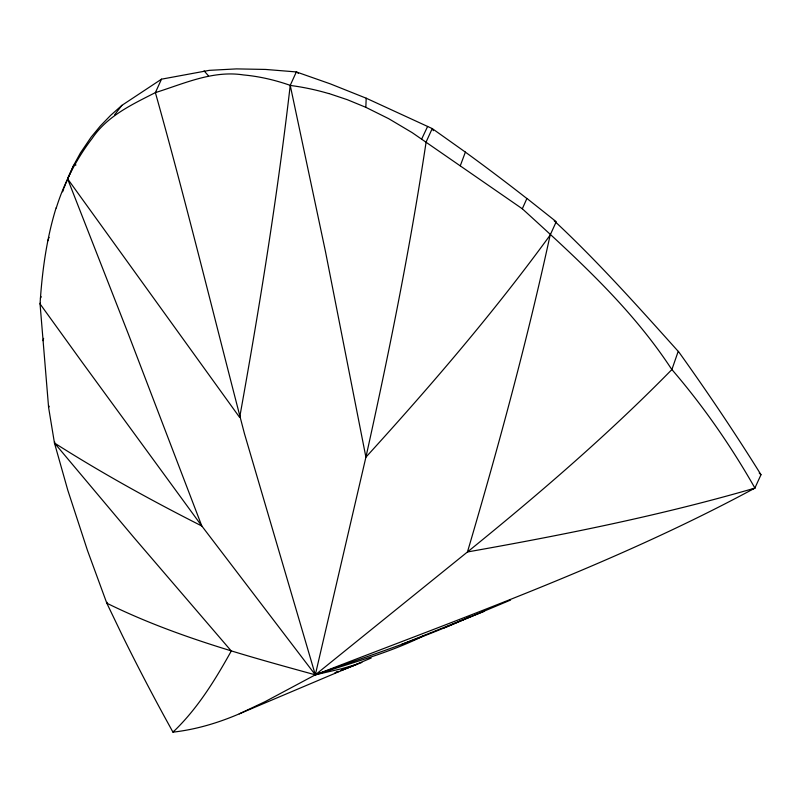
<?xml version="1.0" encoding="UTF-8"?>
<svg xmlns="http://www.w3.org/2000/svg" width="801" height="801" viewBox="0 0 801 801"><rect width="100%" height="100%" fill="white"/><g stroke="black" fill="none" stroke-linecap="round" stroke-linejoin="round"><path stroke-width="1.2" d="M65.612 183.829L73.662 165.306L80.44 152.921L91.114 137.181L100.335 125.997L110.608 115.384L121.912 105.352L161.492 79.179L209.301 70.348L236.495 68.896L265.562 69.437L296.34 71.93L330.282 83.855L366.187 98.203L365.837 107.324L388.725 118.698L412.215 132.666L522.312 208.781C575.859 257.652 630.247 306.513 670.497 367.539L671.889 369.541A734.867 551.829 85.1 0 1 754.912 488.059M56.12 207.819C46.488 238.958 42.123 271.449 40.05 303.899L48.601 407.439L54.458 443.003L67.795 490.212L87.469 550.437L106.813 603.193L122.042 634.873A704.249 171.114 56.2 0 0 163.825 715.513L172.956 732.154C195.855 729.571 218.132 722.923 239.269 713.851L371.183 658.022M43.604 338.372L43.094 340.695M522.312 208.781L526.928 198.448L556.244 221.707L550.137 235.134C526.958 341.827 498.292 447.238 467.464 551.959L315.314 674.842L265.101 701.656L239.269 713.851M366.187 98.203L432.22 128.571L465.381 152.11L460.305 165.727M62.628 191.799L63.71 188.796M64.09 187.794L65.221 184.811M48.891 238.087L49.151 237.416M47.85 240.771L48.37 239.429M161.492 79.179L155.384 92.606C132.025 104.531 107.224 115.945 92.155 138.423C82.493 150.898 74.453 164.565 67.554 178.743L128.44 334.267L201.812 525.997L315.314 674.842L341.626 668.725L356.946 664.289L340.765 670.567M678.367 351.369A764.064 205.987 50 0 1 761 474.723L754.842 488.129C614.477 563.944 463.649 617.211 315.314 674.842C244.445 655.338 173.006 635.864 106.813 603.193L107.214 602.352M427.604 126.448L421.737 138.933M49.201 406.167L48.601 407.439M40.44 303.078L40.05 303.899L82.233 362.352L201.812 525.997C151.499 500.535 102.057 473.271 54.458 443.003L54.858 442.182M173.346 731.333L172.956 732.154C197.316 709.055 215.079 680.139 231.279 651.003L133.967 537.601L54.458 443.003M41.201 296.71L40.4 298.232M550.137 235.134C493.456 312.931 430.658 386.032 365.907 457.181L315.314 674.842C351.989 662.687 389.717 652.865 424.39 635.433M121.912 105.352L114.573 114.893M470.557 616.38C420.275 639.578 367.349 656.169 315.314 674.842L244.445 433.621C214.778 319.969 187.094 205.737 155.384 92.606C184.08 83.654 212.746 70.138 243.524 74.944C259.464 76.395 275.154 80.07 290.232 85.357L325.486 251.634L365.907 457.181C389.086 352.75 410.172 247.799 426.112 141.997L432.22 128.571L433.341 130.683M751.438 489.551L754.842 488.129C660.525 515.524 564.104 534.828 467.464 551.959C538.452 494.467 607.899 434.813 671.889 369.541L678.207 351.349C638.167 306.733 597.916 261.577 554.222 220.816M510.567 600.059L444.014 627.994M401.591 644.415L484.024 611.433M338.453 671.468L334.978 672.81L338.563 671.448M340.896 670.547L361.842 662.447M75.985 164.976L73.662 165.306L67.554 178.743L239.669 417.451C259.524 307.244 277.356 196.615 290.232 85.357L296.34 71.93L298.383 73.261M328.7 93.467L347.344 99.704L365.837 107.324M759.218 472.99L760.95 474.703M208.26 75.604L204.105 70.878M56.26 207.99A241.271 128.741 80.9 0 1 67.654 178.913M290.232 85.437A241.261 220.185 38 0 1 328.68 93.557M465.361 152.11A425.491 74.062 34.3 0 1 526.758 198.428"/></g></svg>
